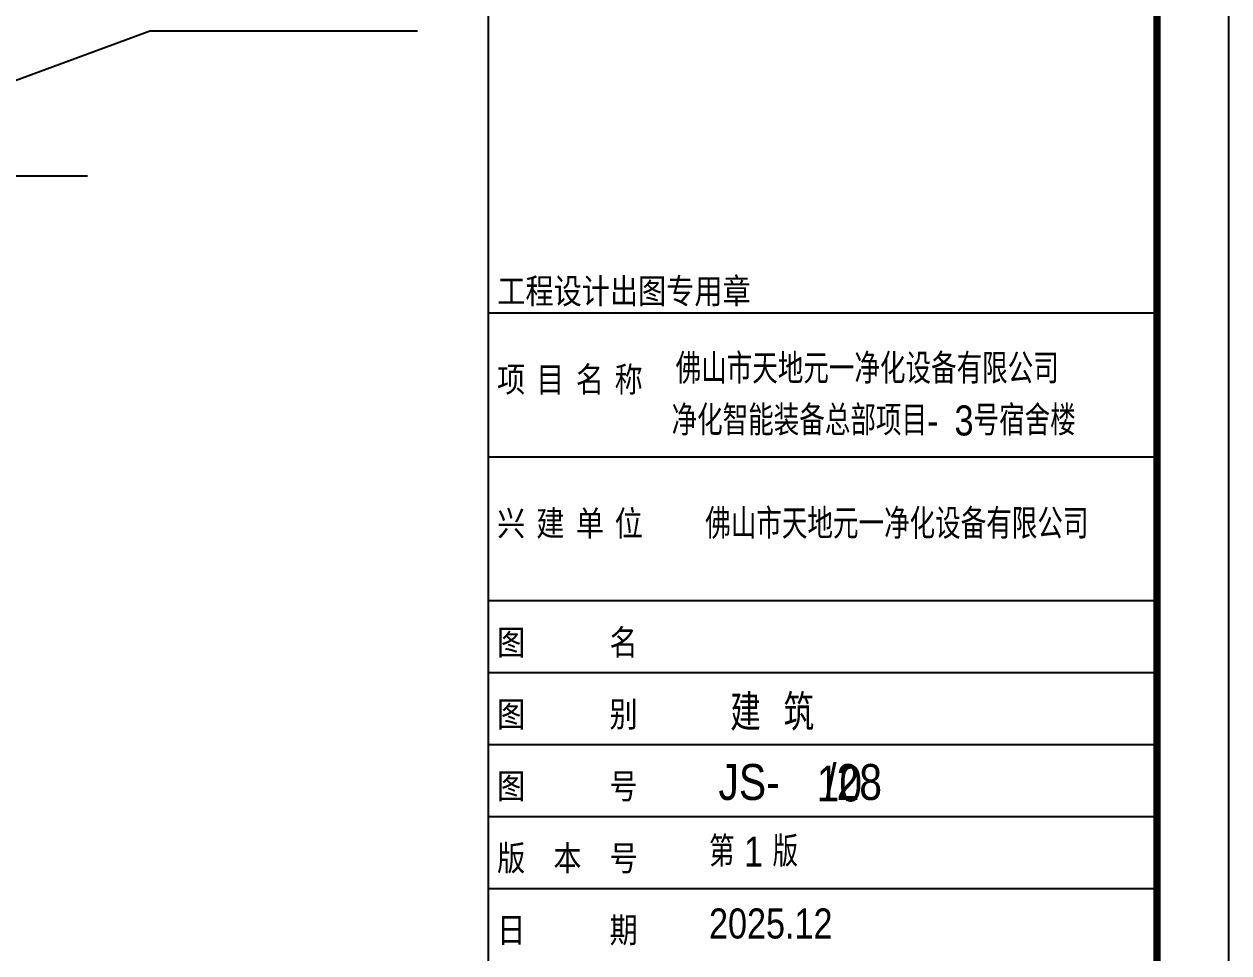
# Model space of a CAD drawing. Extents: x -1041549 to 749950, y -354245 to 17554.
# Drawn here: x -742451 to -725697, y -129293 to -116381 of the extents above; entities that cross this region are included whole.
import ezdxf

# ---------------------------------------------------------------- set-up
doc = ezdxf.new("R2010")
doc.units = 0
doc.header["$LTSCALE"] = 1000
doc.header["$MEASUREMENT"] = 0
doc.linetypes.add('DOTE', pattern=[2.42, 2, -0.2, 0.02, -0.2])
for name, color, linetype in [('13', 13, 'Continuous'), ('14', 1, 'Continuous'), ('DOTE', 1, 'Continuous'), ('PUB_TITLE', 4, 'Continuous'), ('WINDOW', 3, 'Continuous')]:
    doc.layers.add(name, color=color, linetype=linetype)
doc.styles.add('_HZTXT', font='gs_txt.shx', dxfattribs={"width": 0.8, "bigfont": 'HZTXT.shx'})
doc.styles.add('宋体', font='')
doc.styles.get('宋体').set_extended_font_data('宋体')

# ---------------------------------------------------------------- blocks, each defined once
blk = doc.blocks.new('TUQ')
at = {"layer": '14'}
for p, q in [((-9300, 40000), (-9300, 0)), ((-9300, 20320), (0, 20320)), ((-9300, 18320), (0, 18320)), ((-9300, 16320), (0, 16320)), ((-9300, 15320), (0, 15320)), ((-9300, 14320), (0, 14320)), ((-9300, 13320), (0, 13320)), ((-9300, 12320), (0, 12320))]:
    blk.add_line(p, q, dxfattribs=at)
at = {"layer": '13', "color": 7, "style": '_HZTXT', "width": 0.85}
for s, height, p in [('佛山市天地元一净化设备有限公司', 417.91, (-6694, 19336)), ('净化智能装备总部项目-', 417.91, (-6750, 18616)), ('3号宿舍楼', 417.9, (-2815, 18616)), ('佛山市天地元一净化设备有限公司', 417.91, (-6282, 17179)), ('建  筑', 500, (-5934, 14512)), ('JS-    /28', 500, (-6098, 13549)), ('第 1 版', 417.9, (-6229, 12623)), ('2025.12', 417.9, (-6229, 11623))]:
    blk.add_text(s, height=height, dxfattribs=at).set_placement(p)
at = {"layer": '14', "style": '宋体', "width": 0.82}
for s, p in [('工程设计出图专用章', (-9173, 20449)), ('名', (-8081, 19220)), ('称', (-7542, 19220)), ('项', (-9176, 19220)), ('目', (-8632, 19220)), ('兴', (-9176, 17220)), ('建', (-8632, 17220)), ('单', (-8081, 17220)), ('位', (-7542, 17220)), ('图      名', (-9176, 15566)), ('图      别', (-9176, 14566)), ('图      号', (-9176, 13566)), ('版  本  号', (-9176, 12566)), ('日      期', (-9176, 11566))]:
    blk.add_text(s, height=350, dxfattribs=at).set_placement(p)

msp = doc.modelspace()

# ---------------------------------------------------------------- linework, layer by layer
at = {"layer": 'DOTE', "linetype": 'DOTE'}
msp.add_line((-741571.2, -118495.3), (-748558.2, -118495.3), dxfattribs=at)
at = {"layer": 'PUB_TITLE'}
msp.add_lwpolyline([(-785097.2, -141716.3), (-725697.2, -141716.3), (-725697.2, -99716.3), (-785097.2, -99716.3)], close=True, dxfattribs=at)
at = {"layer": 'PUB_TITLE', "const_width": 100}
msp.add_lwpolyline([(-782597.2, -140716.3), (-726697.2, -140716.3), (-726697.2, -100716.3), (-782597.2, -100716.3)], close=True, dxfattribs=at)
at = {"layer": 'WINDOW'}
for q in [(-744052.5, -117712.9), (-736981.5, -116473.3)]:
    msp.add_line((-740688.2, -116473.3), q, dxfattribs=at)

# ---------------------------------------------------------------- block references
at = {"layer": '14'}
msp.add_blockref('TUQ', (-726697.2, -140716.3), dxfattribs=at)

# ---------------------------------------------------------------- texts
at = {"layer": '13', "color": 7, "style": '_HZTXT', "width": 0.85}
msp.add_text('10', height=500, dxfattribs=at).set_placement((-731430.6, -127188.5))

doc.saveas('drawing.dxf')
